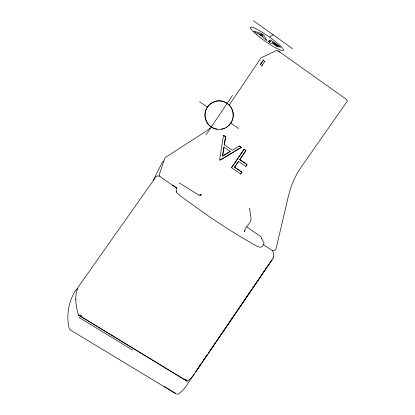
<?xml version="1.0" encoding="UTF-8"?>
<svg xmlns="http://www.w3.org/2000/svg" width="415" height="415" viewBox="0 0 415 415"><rect width="100%" height="100%" fill="white"/><g stroke="black" fill="none" stroke-linecap="round" stroke-linejoin="round"><path stroke-width="0.62" d="M78.233 314.139C75.8 305.611 74.373 296.077 77.776 287.611L156.056 176.702L157.638 175.877L159.9 176.225L161.347 177.573L175.612 187.357L172.562 185.002M224.318 144.83L225.584 136.743L223.493 135.311L219.644 159.77L220.121 160.123L241.286 147.408L239.268 146.023L241.286 147.408M223.913 147.154L222.554 156.04L230.247 151.459L223.913 147.154L222.554 156.04L230.216 151.413M225.558 136.711L224.287 144.794L232.26 150.209L239.305 146.064M185.93 380.456L185.863 380.986L187.315 381.292L186.989 380.757M261.393 238.833L261.383 237.945L263.79 242.609L264.013 243.755L262.135 246.676L260.138 247.33L256.626 246.054L241.831 237.525L226.082 227.752L209.824 217.029L180.779 196.29L177.859 193.831L176.531 192.176L176.157 190.599L176.494 187.487L176.536 188.099M208.211 353.373L272.774 258.778L273.376 257.118M273.184 257.985C274.082 255.453 273.61 252.574 272.297 250.292M194.075 374.071L194.215 373.801M193.774 374.579L186.19 386.075L183.409 389.644L178.86 393.902L176.505 394.094M262.27 64.87L261.689 66.063L265.045 60.979M205.996 134.849L232.493 95.388M229.158 105.192L261.061 57.83L276.39 50.516L277.604 50.718L280.047 52.181M231.15 122.311L230.652 123.047L238.573 128.463M231.497 167.738L244.087 149.296L245.965 150.583L239.766 159.656L247.091 164.605L245.856 166.405L238.49 161.409L234.553 167.167L241.872 172.095L240.684 173.942L231.497 167.738L244.087 149.296M239.766 159.656L245.919 150.541M208.211 353.362L216.231 341.597M216.962 340.528L272.027 259.785L193.649 375.108L191.139 378.143L188.348 380.664M241.872 172.095L240.684 173.942M239.725 159.604L247.05 164.553L245.856 166.405M264.433 61.716L264.786 61.275M210.244 128.085L204.922 132.027L165.585 157.327L164.765 158.359L159.552 173.823L159.443 175.421L159.879 176.276M269.952 36.982L273.174 34.808M77.885 288.741C75.639 289.048 75.032 292.015 73.74 293.509C68.252 304.05 66.333 316.489 69.134 328.099L69.455 329.064L70.617 330.117L175.877 393.762M269.252 41.199L269.563 41.002M269.527 41.391L269.838 41.199M270.108 41.391L269.797 41.583L268.982 41.007L269.294 40.81L270.383 41.583L269.117 40.924M241.245 147.367L220.121 160.123M77.045 288.939L77.631 288.752M164.039 160.937L162.436 162.058L153.711 179.41L153.56 180.577M78.658 314.71L78.041 314.679L79.348 316.069L79.571 315.67L185.427 380.202M227.155 103.335L227 103.299A14.235 14.079 -81.3 0 1 230.73 107.08M187.144 380.846L187.45 380.934L185.956 380.581M278.123 50.978L278.813 51.367M279.399 51.735L345.104 98.443L346.582 99.657L347.168 100.674L346.982 101.587L301.233 167.027C294.225 176.998 289.831 188.55 287.429 200.455L276.001 248.798C275.576 251.174 272.23 250.862 271.332 249.913L263.235 244.591M164.314 386.5L167.567 388.471M167.945 388.694L175.711 393.394M78.892 317.366L132.65 350.12M80.147 315.052L82.097 316.24M184.82 378.89L186.672 380.021M185.381 380.124L79.607 315.753L78.342 314.404L78.534 314.617M179.124 182.818L199.465 195.501M241.914 172.152L234.589 167.224L238.49 161.409M207.401 107.153L199.599 101.82M223.519 135.342L225.584 136.743M244.134 149.338L245.965 150.583M246.868 226.938L261.471 237.1M269.205 40.867L270.336 41.614M269.029 40.976L269.885 41.531M253.498 20.75L292.648 48.716M175.369 187.155L176.334 188.047M244.316 230.74L244.788 231.876C243.807 227.27 251.251 223.81 251.091 218.643L249.602 208.486L249.617 208.895M176.204 191.227L176.531 192.176M75.743 299.402L75.769 299.708M226.507 102.972A14.235 14.079 -81.3 0 0 207.899 106.411L206.903 107.9A14.235 14.079 -81.3 0 0 217.154 129.174M231.046 107.578A14.235 14.079 -81.3 0 1 233.033 116.714M232.841 117.891A14.235 14.079 -81.3 0 1 232.177 120.174M231.954 120.724A14.235 14.079 -81.3 0 1 231.44 121.792M230.154 123.784A14.235 14.079 -81.3 0 1 226.201 127.301M224.629 128.116A14.235 14.079 -81.3 0 1 222.969 128.723M222.404 128.878A14.235 14.079 -81.3 0 1 221.252 129.117M200.398 194.977L200.362 195.356L200.803 195.309L200.398 194.977M263.561 59.983L260.262 64.797L263.561 59.983M200.263 194.594L199.854 194.848L200.263 194.594M207.977 106.458L206.981 107.952A14.286 14.136 -81.1 0 0 211.225 126.99A14.286 14.136 -81.1 0 0 230.315 123.898L231.316 122.42A14.286 14.136 -81.1 0 0 227.119 103.314A14.286 14.136 -81.1 0 0 207.977 106.458M201.28 363.524L195.807 371.544L201.28 363.53M207.479 354.431L202.006 362.456L207.479 354.441M201.031 194.438L201.052 194.848L201.322 194.702L201.031 194.438M270.699 40.048L268.329 41.547L271.052 43.487L271.986 42.932L277.594 46.926L278.071 46.688L272.432 42.672L273.039 42.309L279.99 47.263L280.483 47.02L270.699 40.048M258.042 33.584L256.6 33.2L253.736 31.167L261.217 33.288L263.8 35.13L266.97 40.582L264.122 38.559L263.546 37.5L258.042 33.584M261.953 34.642L259.323 33.942L263.011 36.567L261.953 34.642M256.932 34.917A20.148 2.931 35 0 0 283.435 50.506A20.148 2.931 35 0 0 260.563 31.265A20.148 2.931 35 0 0 256.932 34.917"/></g></svg>
